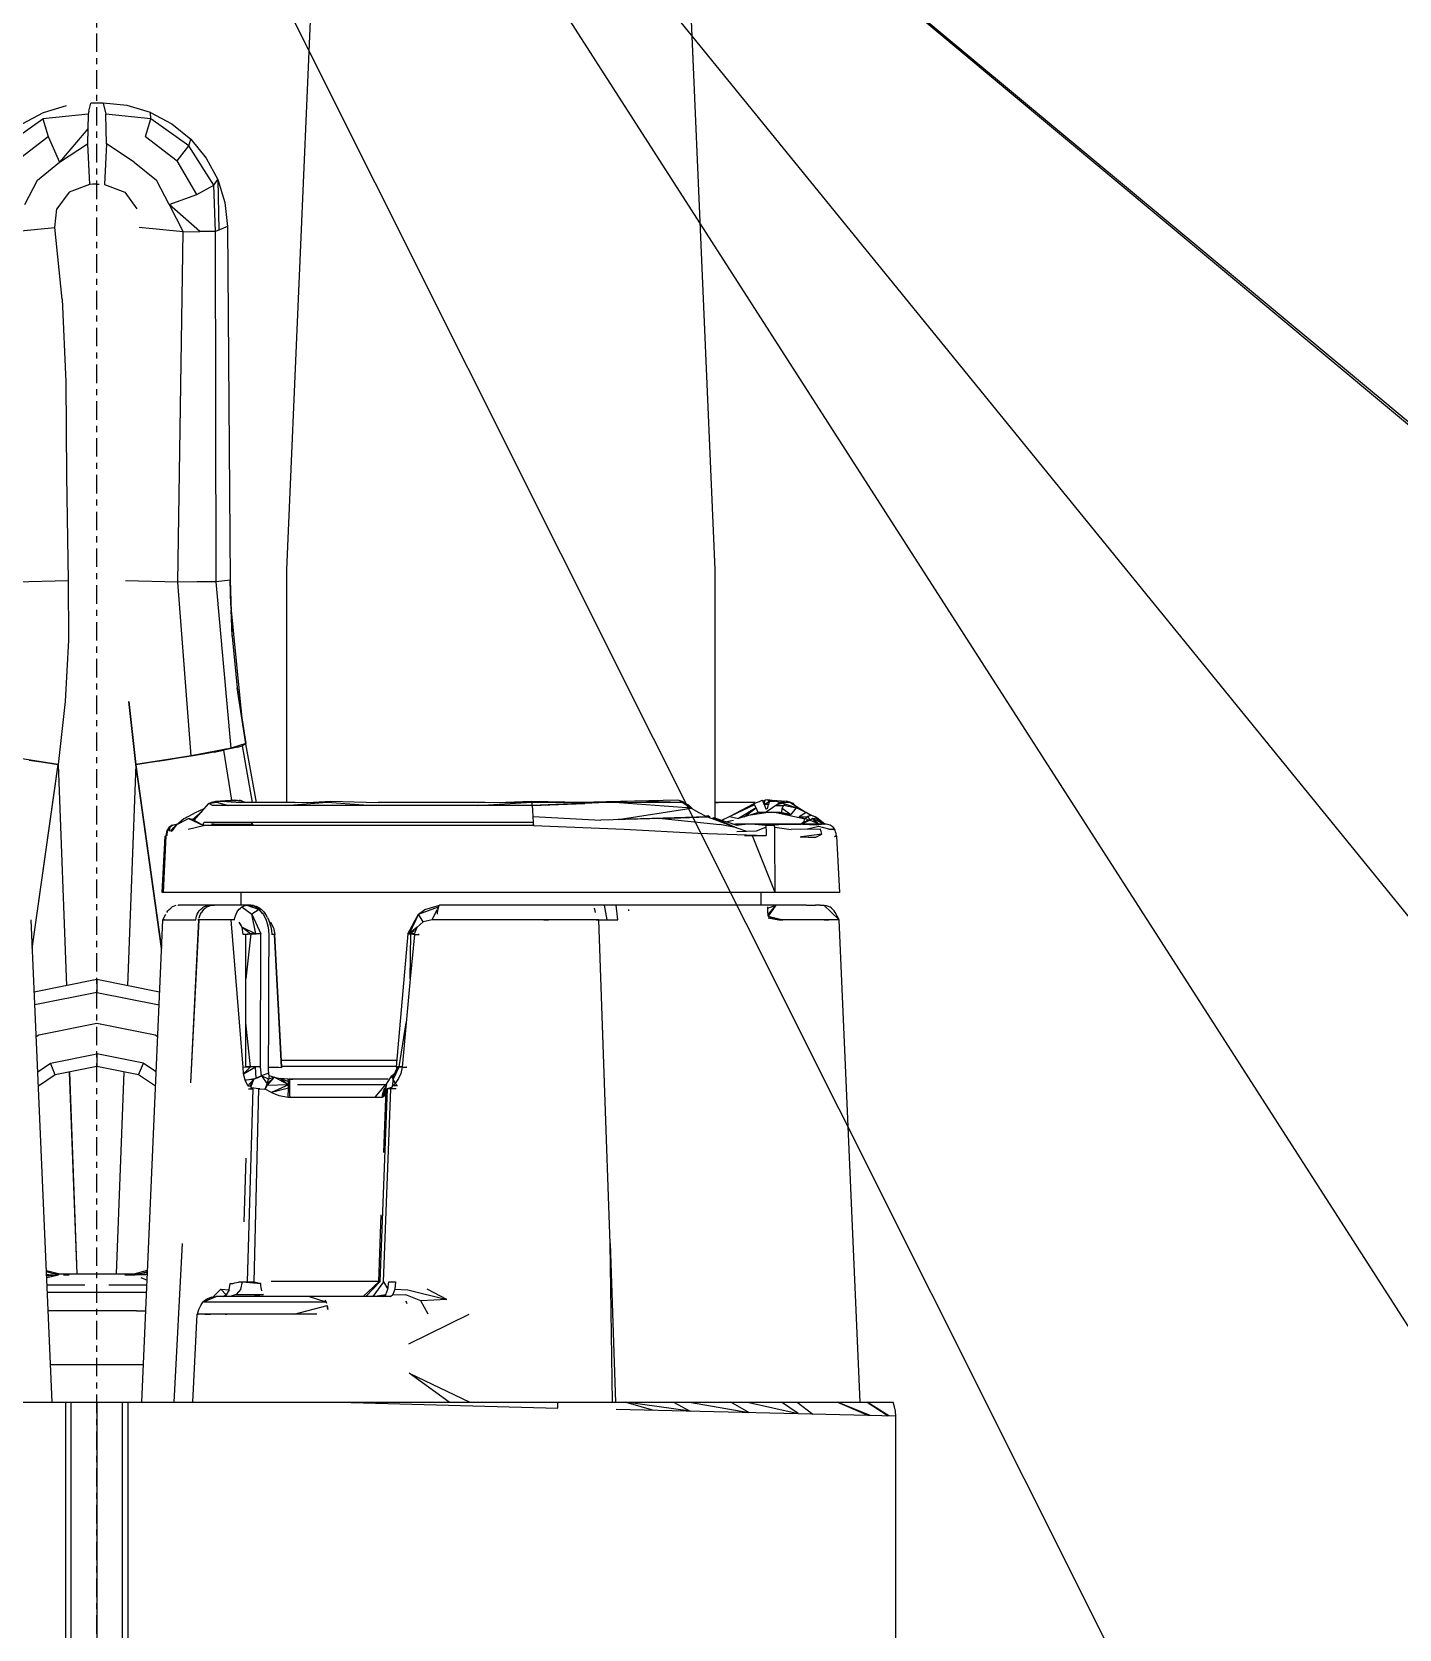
# Model space of a CAD drawing. Header units: millimetres. Extents: x -57554 to 16546, y 2142 to 98430.
# Drawn here: x -45680 to -45460.1, y 66636.5 to 66893.4 of the extents above; entities that cross this region are included whole.
import ezdxf

# ---------------------------------------------------------------- set-up
doc = ezdxf.new("R2010")
doc.units = ezdxf.units.MM
doc.linetypes.add('DXK_LINE_DOT3', pattern=[5.9187, 2.979, -0.9799, 0.9799, -0.9799])
doc.layers.add('S-Z2-A_TEXTUAL_ANNOTATION', color=7, linetype='Continuous')

msp = doc.modelspace()

# ---------------------------------------------------------------- linework, layer by layer
at = {"color": 1, "linetype": 'DXK_LINE_DOT3'}
msp.add_line((-45669.52, 61587.05), (-45669.52, 74087.05), dxfattribs=at)
at = {"color": 2, "linetype": 'Continuous'}
for p, q in [((-45638.96, 66806.95), (-45629.5, 67026.95)), ((-45570.07, 66806.95), (-45579.54, 67026.95)), ((-45681.57, 66878.62), (-45678.13, 66880.45)), ((-45670.95, 66880.2), (-45678.2, 66879.43)), ((-45678.13, 66880.45), (-45674.39, 66881.57)), ((-45670.95, 66880.2), (-45671.04, 66875.42)), ((-45670.83, 66880.69), (-45670.95, 66880.2)), ((-45670.83, 66880.69), (-45670.51, 66881.95)), ((-45668.52, 66881.95), (-45670.51, 66881.95)), ((-45664.64, 66881.57), (-45668.52, 66881.95)), ((-45668.52, 66881.95), (-45668.08, 66880.2)), ((-45668, 66875.42), (-45668.08, 66880.2)), ((-45660.84, 66879.43), (-45668.08, 66880.2)), ((-45660.91, 66880.45), (-45664.64, 66881.57)), ((-45660.91, 66880.45), (-45657.46, 66878.62)), ((-45660.84, 66879.43), (-45660.91, 66880.45)), ((-45684.33, 66875.09), (-45678.2, 66879.43)), ((-45678.2, 66879.43), (-45677.34, 66876.6)), ((-45671, 66877.85), (-45675.52, 66872.48)), ((-45661.69, 66876.6), (-45660.84, 66879.43)), ((-45654.71, 66875.09), (-45660.84, 66879.43)), ((-45657.46, 66878.62), (-45654.44, 66876.15)), ((-45682.44, 66872.71), (-45677.34, 66876.6)), ((-45677.34, 66876.6), (-45675.52, 66872.48)), ((-45675.52, 66872.48), (-45671.04, 66875.42)), ((-45671.04, 66875.42), (-45670.74, 66868.89)), ((-45668, 66875.42), (-45668.31, 66868.89)), ((-45663.51, 66872.48), (-45668, 66875.42)), ((-45661.69, 66876.6), (-45656.6, 66872.71)), ((-45656.6, 66872.71), (-45654.71, 66875.09)), ((-45654.71, 66875.09), (-45654.44, 66876.15)), ((-45650.74, 66868.77), (-45654.71, 66875.09)), ((-45654.44, 66876.15), (-45651.95, 66873.14)), ((-45679.07, 66869.57), (-45675.52, 66872.48)), ((-45663.51, 66872.48), (-45659.96, 66869.57)), ((-45653.47, 66867.26), (-45656.6, 66872.71)), ((-45651.95, 66873.14), (-45650.09, 66869.71)), ((-45681.13, 66865.64), (-45679.07, 66869.57)), ((-45657.9, 66865.64), (-45659.96, 66869.57)), ((-45650.74, 66868.77), (-45650.09, 66869.71)), ((-45650.09, 66869.71), (-45649.89, 66861.55)), ((-45650.09, 66869.71), (-45648.93, 66865.98)), ((-45674.01, 66867.63), (-45675.95, 66864.98)), ((-45670.74, 66868.89), (-45674.01, 66867.63)), ((-45670.19, 66868.93), (-45670.71, 66868.9)), ((-45669.86, 66868.94), (-45670.19, 66868.93)), ((-45669.52, 66868.95), (-45669.86, 66868.94)), ((-45669.52, 66868.95), (-45669.17, 66868.94)), ((-45668.31, 66868.89), (-45665.02, 66867.63)), ((-45665.02, 66867.63), (-45663.08, 66864.98)), ((-45657.9, 66865.64), (-45653.47, 66867.26)), ((-45653.47, 66867.26), (-45650.74, 66868.77)), ((-45650.43, 66861.33), (-45650.74, 66868.77)), ((-45676.28, 66861.99), (-45675.95, 66864.98)), ((-45652.98, 66861.31), (-45657.9, 66865.64)), ((-45657.9, 66865.64), (-45655.64, 66861.29)), ((-45648.93, 66865.98), (-45648.52, 66862.1)), ((-45683.4, 66861.29), (-45676.28, 66861.99)), ((-45675.11, 66850.46), (-45676.28, 66861.99)), ((-45655.64, 66861.29), (-45662.75, 66861.99)), ((-45648.52, 66862.1), (-45650.43, 66861.33)), ((-45648.52, 66862.1), (-45648.11, 66805.25)), ((-45656.49, 66804.92), (-45655.64, 66861.29)), ((-45655.64, 66861.29), (-45652.98, 66861.31)), ((-45650.43, 66861.33), (-45653.03, 66861.31)), ((-45650.35, 66804.97), (-45650.43, 66861.33)), ((-45675.11, 66850.46), (-45674.54, 66837.13)), ((-45674.54, 66837.13), (-45674.39, 66822.02)), ((-45674.39, 66822.02), (-45674.13, 66805.12)), ((-45638.96, 66769.46), (-45638.96, 66806.95)), ((-45570.07, 66766.91), (-45570.07, 66806.95)), ((-45674.13, 66805.12), (-45682.55, 66804.92)), ((-45674.13, 66805.12), (-45674.08, 66795.56)), ((-45656.49, 66804.92), (-45664.9, 66805.12)), ((-45653.31, 66804.95), (-45656.49, 66804.92)), ((-45654.36, 66776.97), (-45656.49, 66804.92)), ((-45650.35, 66804.97), (-45653.42, 66804.95)), ((-45648.11, 66805.25), (-45650.35, 66804.97)), ((-45647.9, 66778.19), (-45650.35, 66804.97)), ((-45647.96, 66801.22), (-45648.11, 66805.25)), ((-45648.11, 66805.25), (-45647.81, 66796.69)), ((-45646.05, 66781.92), (-45647.98, 66801.43)), ((-45647.76, 66796.22), (-45647.94, 66800.39)), ((-45674.08, 66795.56), (-45674.62, 66785.68)), ((-45647.81, 66796.69), (-45646.98, 66787.89)), ((-45645.59, 66778.9), (-45646.98, 66787.89)), ((-45646.98, 66787.89), (-45645.59, 66778.94)), ((-45674.62, 66785.68), (-45675.76, 66775.58)), ((-45663.27, 66775.59), (-45664.41, 66785.68)), ((-45664.41, 66785.68), (-45663.27, 66775.58)), ((-45647.9, 66778.19), (-45654.36, 66776.97)), ((-45652.42, 66777.25), (-45654.35, 66776.92)), ((-45650.68, 66777.57), (-45652.42, 66777.25)), ((-45650.68, 66777.57), (-45649.16, 66777.87)), ((-45647.89, 66778.14), (-45649.16, 66777.87)), ((-45649.16, 66777.87), (-45647.89, 66769.84)), ((-45645.59, 66778.94), (-45647.9, 66778.19)), ((-45646.88, 66778.38), (-45647.89, 66778.14)), ((-45646.88, 66778.38), (-45646.15, 66778.59)), ((-45645.71, 66778.76), (-45646.15, 66778.59)), ((-45646.15, 66778.59), (-45644.53, 66769.46)), ((-45645.58, 66778.88), (-45645.71, 66778.76)), ((-45645.58, 66778.88), (-45645.59, 66778.94)), ((-45643.83, 66769.46), (-45645.59, 66778.9)), ((-45643.83, 66769.46), (-45645.58, 66778.88)), ((-45675.76, 66775.58), (-45684.68, 66776.97)), ((-45678.11, 66775.87), (-45680.4, 66776.22)), ((-45679.91, 66745.94), (-45675.77, 66775.56)), ((-45679.91, 66745.94), (-45675.77, 66775.53)), ((-45675.77, 66775.53), (-45678.11, 66775.87)), ((-45675.77, 66775.56), (-45674.43, 66739.98)), ((-45675.76, 66775.58), (-45674.43, 66739.98)), ((-45663.27, 66775.58), (-45664.61, 66739.98)), ((-45663.27, 66775.56), (-45664.61, 66739.98)), ((-45656.74, 66776.6), (-45663.27, 66775.59)), ((-45659.13, 66745.95), (-45663.27, 66775.56)), ((-45660.93, 66775.87), (-45663.26, 66775.53)), ((-45663.26, 66775.53), (-45659.13, 66745.95)), ((-45658.64, 66776.22), (-45660.93, 66775.87)), ((-45656.43, 66776.57), (-45658.64, 66776.22)), ((-45657.25, 66776.44), (-45657.27, 66776.52)), ((-45654.36, 66776.97), (-45656.74, 66776.6)), ((-45654.35, 66776.92), (-45656.43, 66776.57)), ((-45650.95, 66769.48), (-45651.54, 66769.28)), ((-45651.54, 66769.28), (-45650.28, 66769.48)), ((-45651.54, 66769.28), (-45650.95, 66769.48)), ((-45650.95, 66769.48), (-45650.4, 66769.67)), ((-45650.95, 66769.48), (-45650.4, 66769.67)), ((-45650.95, 66769.48), (-45649.47, 66769.64)), ((-45650.4, 66769.67), (-45647.36, 66769.88)), ((-45650.28, 66769.48), (-45648.35, 66768.98)), ((-45649.47, 66769.64), (-45646.36, 66769.46)), ((-45649, 66769.62), (-45646.98, 66769.84)), ((-45646.62, 66769.73), (-45648.56, 66769.67)), ((-45647.36, 66769.88), (-45646.98, 66769.84)), ((-45646.98, 66769.84), (-45646.62, 66769.73)), ((-45637.64, 66769.46), (-45646.75, 66769.46)), ((-45646.54, 66769.81), (-45646.62, 66769.73)), ((-45646.54, 66769.81), (-45646.07, 66769.63)), ((-45646.29, 66769.72), (-45646.54, 66769.81)), ((-45646.07, 66769.63), (-45646.29, 66769.72)), ((-45645.66, 66769.46), (-45646.07, 66769.63)), ((-45639.22, 66768.98), (-45632.47, 66769.48)), ((-45637.64, 66769.46), (-45632.47, 66769.48)), ((-45635.61, 66769.46), (-45631.97, 66769.64)), ((-45632.47, 66769.48), (-45625.2, 66768.98)), ((-45631.97, 66769.64), (-45624.27, 66769.46)), ((-45607.05, 66769.46), (-45624.27, 66769.46)), ((-45608.32, 66768.98), (-45599.55, 66769.48)), ((-45608.14, 66769.46), (-45599.55, 66769.48)), ((-45605.15, 66769.46), (-45599.63, 66769.64)), ((-45599.63, 66769.64), (-45599.55, 66769.48)), ((-45599.63, 66769.64), (-45591.55, 66769.53)), ((-45599.47, 66768.98), (-45599.55, 66769.48)), ((-45599.55, 66769.48), (-45586.98, 66769.48)), ((-45586.98, 66769.48), (-45599.47, 66768.98)), ((-45591.55, 66769.53), (-45587.58, 66769.6)), ((-45583.1, 66769.67), (-45591.05, 66769.28)), ((-45587.58, 66769.6), (-45576.11, 66769.88)), ((-45586.96, 66769.48), (-45575.29, 66769.45)), ((-45573.91, 66768.54), (-45586.96, 66769.48)), ((-45575.29, 66769.45), (-45583.1, 66769.67)), ((-45576.11, 66769.88), (-45575.89, 66769.84)), ((-45575.89, 66769.84), (-45575.26, 66769.63)), ((-45575.89, 66769.84), (-45575.62, 66769.66)), ((-45575.62, 66769.66), (-45575.26, 66769.63)), ((-45575.62, 66769.66), (-45575.29, 66769.45)), ((-45574.3, 66769.03), (-45575.29, 66769.45)), ((-45575.29, 66769.45), (-45574.92, 66769.2)), ((-45575.26, 66769.63), (-45574.98, 66769.32)), ((-45570.07, 66769.46), (-45569.51, 66769.46)), ((-45563.66, 66769.46), (-45570.07, 66769.46)), ((-45563.93, 66769.22), (-45563.44, 66769.43)), ((-45563.44, 66769.43), (-45562.96, 66769.63)), ((-45562.96, 66769.63), (-45562.74, 66769.72)), ((-45562.74, 66769.72), (-45562.49, 66769.81)), ((-45562.49, 66769.81), (-45562.42, 66769.73)), ((-45562.42, 66769.73), (-45562.05, 66769.84)), ((-45562.42, 66769.73), (-45562.38, 66769.63)), ((-45562.05, 66769.84), (-45562.38, 66769.63)), ((-45562.38, 66769.63), (-45562.19, 66769.14)), ((-45562.19, 66769.14), (-45562.05, 66769.84)), ((-45562.19, 66769.14), (-45561.37, 66769.63)), ((-45561.67, 66769.88), (-45562.05, 66769.84)), ((-45562.03, 66767.85), (-45559.66, 66769.46)), ((-45561.67, 66769.88), (-45558.63, 66769.67)), ((-45561.37, 66769.63), (-45561.67, 66769.88)), ((-45561.29, 66769.84), (-45561.67, 66769.88)), ((-45561.37, 66769.63), (-45561.5, 66769.13)), ((-45561.29, 66769.84), (-45561.37, 66769.63)), ((-45561.35, 66769.69), (-45560.82, 66769.68)), ((-45561.35, 66769.69), (-45560.49, 66769.67)), ((-45561.32, 66769.77), (-45560.69, 66769.71)), ((-45561.29, 66769.84), (-45560.48, 66769.66)), ((-45560.82, 66769.68), (-45560.49, 66769.67)), ((-45559.65, 66769.45), (-45560.48, 66769.66)), ((-45560.16, 66769.12), (-45559.27, 66769.34)), ((-45558.63, 66769.67), (-45559.65, 66769.45)), ((-45559.65, 66769.45), (-45558.08, 66769.48)), ((-45558.8, 66769.2), (-45559.65, 66769.45)), ((-45558.63, 66769.67), (-45558.08, 66769.48)), ((-45558.08, 66769.48), (-45558.63, 66769.67)), ((-45558.08, 66769.48), (-45557.49, 66769.28)), ((-45557.49, 66769.28), (-45558.08, 66769.48)), ((-45558.08, 66769.48), (-45555.42, 66767.84)), ((-45656.68, 66765.92), (-45654.81, 66766.9)), ((-45656.68, 66765.92), (-45655.54, 66766.86)), ((-45655.54, 66766.86), (-45655.29, 66766.99)), ((-45655.29, 66766.99), (-45655.03, 66767.13)), ((-45655.03, 66767.13), (-45654.75, 66767.27)), ((-45654.15, 66766.69), (-45654.81, 66766.9)), ((-45653.86, 66766.61), (-45654.81, 66766.9)), ((-45654.81, 66766.9), (-45652.39, 66765.77)), ((-45654.75, 66767.27), (-45653.67, 66767.82)), ((-45654.15, 66766.69), (-45652.65, 66768)), ((-45653.86, 66766.61), (-45651.54, 66769.28)), ((-45653.67, 66767.82), (-45652.25, 66768.46)), ((-45650.95, 66768.98), (-45651.54, 66769.28)), ((-45599.47, 66768.98), (-45650.95, 66768.98)), ((-45599.47, 66768.98), (-45591.05, 66769.28)), ((-45599.41, 66768.15), (-45599.47, 66768.98)), ((-45599.36, 66767.22), (-45599.41, 66768.15)), ((-45599.32, 66766.22), (-45599.36, 66767.22)), ((-45599.36, 66767.22), (-45588.46, 66766.62)), ((-45578.58, 66766.9), (-45588.46, 66766.62)), ((-45585.65, 66766.7), (-45573.91, 66768.54)), ((-45571.27, 66767.15), (-45585.65, 66766.7)), ((-45578.58, 66766.9), (-45571.27, 66767.15)), ((-45578.58, 66766.9), (-45569.32, 66765.92)), ((-45574.92, 66769.2), (-45573.91, 66768.54)), ((-45573.84, 66768.55), (-45574.3, 66769.03)), ((-45573.91, 66768.54), (-45574.3, 66769.03)), ((-45573.91, 66768.54), (-45572.71, 66767.83)), ((-45573.71, 66768.42), (-45573.82, 66768.53)), ((-45572.71, 66767.83), (-45571.55, 66767.27)), ((-45571.55, 66767.27), (-45571.23, 66767.36)), ((-45571.55, 66767.27), (-45571.27, 66767.15)), ((-45571.27, 66767.15), (-45570.94, 66767.01)), ((-45571.23, 66767.36), (-45570.99, 66767.2)), ((-45570.94, 66767.01), (-45570.99, 66767.2)), ((-45570.99, 66767.2), (-45570.93, 66767.01)), ((-45570.94, 66767.01), (-45570.57, 66766.86)), ((-45570.29, 66766.98), (-45570.57, 66766.86)), ((-45570.57, 66766.86), (-45566.61, 66765.39)), ((-45566.68, 66765.8), (-45570.29, 66766.98)), ((-45570.29, 66766.98), (-45566.61, 66765.39)), ((-45567.72, 66767.22), (-45569.06, 66766.58)), ((-45563.96, 66769.2), (-45567.72, 66767.22)), ((-45563.77, 66769.05), (-45567.72, 66767.22)), ((-45567.72, 66767.22), (-45566.34, 66766.86)), ((-45563.49, 66768.58), (-45566.34, 66766.86)), ((-45565.32, 66767.18), (-45566.34, 66766.86)), ((-45565.42, 66767.15), (-45563.49, 66768.58)), ((-45564.35, 66767.48), (-45565.42, 66767.15)), ((-45564.35, 66767.48), (-45563.13, 66767.85)), ((-45564.35, 66767.48), (-45561.93, 66767.85)), ((-45563.12, 66767.83), (-45564.35, 66767.48)), ((-45563.77, 66769.05), (-45563.96, 66769.2)), ((-45563.49, 66768.58), (-45563.77, 66769.05)), ((-45563.13, 66767.85), (-45563.49, 66768.58)), ((-45559.54, 66767.85), (-45563.13, 66767.85)), ((-45561.93, 66767.85), (-45563.12, 66767.83)), ((-45561.5, 66769.13), (-45562.19, 66769.14)), ((-45562.19, 66769.14), (-45561.92, 66768.42)), ((-45561.92, 66768.42), (-45561.83, 66768.45)), ((-45561.83, 66768.45), (-45561.73, 66768.46)), ((-45561.73, 66768.46), (-45561.64, 66768.45)), ((-45561.64, 66768.45), (-45561.5, 66769.13)), ((-45560.36, 66768.98), (-45559.03, 66768.98)), ((-45560.26, 66767.85), (-45557.89, 66767.54)), ((-45560.26, 66767.85), (-45555.62, 66766.83)), ((-45559.54, 66767.85), (-45559.33, 66767.86)), ((-45557.89, 66767.54), (-45559.54, 66767.85)), ((-45559.33, 66767.86), (-45559.28, 66768.54)), ((-45559.28, 66768.54), (-45559.01, 66769.03)), ((-45559.28, 66768.54), (-45557.89, 66767.54)), ((-45558.8, 66769.2), (-45559.01, 66769.03)), ((-45559.01, 66769.03), (-45557.06, 66768.58)), ((-45557.06, 66768.58), (-45558.8, 66769.2)), ((-45557.06, 66768.58), (-45557.89, 66767.54)), ((-45557.19, 66768.93), (-45557.49, 66769.28)), ((-45555.42, 66767.84), (-45557.06, 66768.58)), ((-45555.42, 66767.84), (-45556.55, 66767.15)), ((-45556.55, 66767.15), (-45555.18, 66767.2)), ((-45555.62, 66766.83), (-45556.55, 66767.15)), ((-45555.63, 66766.81), (-45555.73, 66766.56)), ((-45555.18, 66767.2), (-45555.62, 66766.83)), ((-45555.5, 66766.93), (-45555.18, 66766.61)), ((-45555.42, 66767.84), (-45554.28, 66767.27)), ((-45554.71, 66767.36), (-45555.42, 66767.84)), ((-45554.71, 66767.36), (-45555.18, 66767.2)), ((-45555.18, 66766.61), (-45554.44, 66766.83)), ((-45554.89, 66766.69), (-45555.13, 66767.22)), ((-45554.89, 66766.69), (-45554.44, 66766.83)), ((-45554.36, 66766.88), (-45554.8, 66766.59)), ((-45554.28, 66767.27), (-45554.71, 66767.36)), ((-45554.36, 66766.88), (-45553.9, 66766.98)), ((-45554.36, 66766.88), (-45553.43, 66766.04)), ((-45552.61, 66765.95), (-45554.36, 66766.88)), ((-45554.36, 66766.88), (-45554.02, 66766.3)), ((-45554, 66767.13), (-45554.28, 66767.27)), ((-45553.74, 66766.99), (-45554, 66767.13)), ((-45553.49, 66766.86), (-45553.9, 66766.98)), ((-45553.9, 66766.98), (-45552.55, 66765.95)), ((-45553.49, 66766.86), (-45553.74, 66766.99)), ((-45553.49, 66766.86), (-45552.4, 66765.95)), ((-45658.39, 66764.39), (-45658.42, 66764.08)), ((-45658.33, 66764.69), (-45658.39, 66764.39)), ((-45658.24, 66764.98), (-45658.33, 66764.69)), ((-45657.92, 66765.49), (-45658.24, 66764.98)), ((-45658.2, 66764.95), (-45658.24, 66764.98)), ((-45658.23, 66764.15), (-45658.21, 66764.41)), ((-45658.21, 66764.41), (-45658.16, 66764.66)), ((-45657.92, 66765.49), (-45658.2, 66764.95)), ((-45658.2, 66764.95), (-45658.07, 66765.04)), ((-45658.15, 66764.93), (-45658.2, 66764.95)), ((-45658.16, 66764.66), (-45658.1, 66764.91)), ((-45657.79, 66765.46), (-45658.15, 66764.93)), ((-45658.15, 66764.93), (-45658.1, 66764.91)), ((-45657.43, 66765.83), (-45657.92, 66765.49)), ((-45657.79, 66765.46), (-45657.9, 66764.87)), ((-45657.71, 66764.83), (-45657.9, 66764.87)), ((-45657.29, 66765.82), (-45657.79, 66765.46)), ((-45657.23, 66765.39), (-45657.71, 66764.83)), ((-45657.51, 66764.78), (-45657.26, 66765.06)), ((-45657.43, 66765.83), (-45656.79, 66765.95)), ((-45657.29, 66765.82), (-45656.74, 66765.95)), ((-45657.29, 66765.82), (-45656.71, 66765.92)), ((-45657.26, 66765.06), (-45656.68, 66765.92)), ((-45657.23, 66765.39), (-45656.83, 66765.69)), ((-45656.79, 66765.95), (-45656.62, 66765.95)), ((-45656.79, 66765.95), (-45656.62, 66765.95)), ((-45656.74, 66765.95), (-45656.68, 66765.95)), ((-45656.68, 66765.95), (-45656.62, 66765.95)), ((-45654.84, 66765.15), (-45652.39, 66765.77)), ((-45653.86, 66766.61), (-45654.15, 66766.69)), ((-45653.86, 66766.61), (-45652.39, 66765.77)), ((-45652.39, 66765.77), (-45652.36, 66766.07)), ((-45599.32, 66765.77), (-45652.39, 66765.77)), ((-45652.36, 66766.07), (-45652.33, 66766.22)), ((-45599.32, 66766.22), (-45652.33, 66766.22)), ((-45650.73, 66765.95), (-45651.11, 66765.95)), ((-45651.11, 66765.95), (-45644.44, 66765.95)), ((-45648.45, 66765.83), (-45650.65, 66765.95)), ((-45648.46, 66765.77), (-45648.45, 66765.83)), ((-45648.45, 66765.83), (-45648.35, 66765.95)), ((-45647.24, 66765.77), (-45647.27, 66765.95)), ((-45647.05, 66765.82), (-45647.07, 66765.77)), ((-45646.96, 66765.95), (-45647.05, 66765.82)), ((-45647.05, 66765.82), (-45645.36, 66765.95)), ((-45646.46, 66765.95), (-45646.34, 66765.95)), ((-45644.31, 66765.77), (-45644.64, 66766.22)), ((-45599.32, 66766.07), (-45599.32, 66766.22)), ((-45599.32, 66765.92), (-45599.32, 66766.07)), ((-45599.32, 66765.92), (-45599.32, 66765.77)), ((-45599.32, 66765.77), (-45584.69, 66765.16)), ((-45584.69, 66765.16), (-45572.87, 66764.51)), ((-45572.87, 66764.51), (-45561.86, 66764.15)), ((-45566.61, 66765.39), (-45569.32, 66765.92)), ((-45568.36, 66766.35), (-45567.14, 66766.63)), ((-45568.36, 66766.35), (-45567.71, 66766.5)), ((-45567.71, 66766.5), (-45567.14, 66766.63)), ((-45567.27, 66766), (-45566.78, 66765.95)), ((-45552.23, 66765.95), (-45566.78, 66765.95)), ((-45566.68, 66765.8), (-45565.24, 66765.95)), ((-45566.61, 66765.39), (-45565.01, 66764.83)), ((-45566.56, 66764.78), (-45565.01, 66764.83)), ((-45565.01, 66764.83), (-45563.44, 66764.87)), ((-45563.67, 66765.95), (-45561.98, 66765.82)), ((-45563.44, 66764.87), (-45561.9, 66765.46)), ((-45562.07, 66765.95), (-45561.98, 66765.82)), ((-45561.98, 66765.82), (-45561.9, 66765.46)), ((-45561.27, 66765.77), (-45561.97, 66765.77)), ((-45561.9, 66765.46), (-45561.86, 66764.91)), ((-45561.86, 66764.91), (-45561.85, 66764.66)), ((-45561.85, 66764.41), (-45561.86, 66764.15)), ((-45561.85, 66764.66), (-45561.85, 66764.41)), ((-45560.57, 66765.77), (-45561.27, 66765.77)), ((-45560.59, 66765.83), (-45560.69, 66765.95)), ((-45558.39, 66765.95), (-45560.59, 66765.83)), ((-45560.5, 66765.49), (-45560.59, 66765.83)), ((-45556.31, 66765.98), (-45560.55, 66765.95)), ((-45560.45, 66764.98), (-45560.5, 66765.49)), ((-45560.5, 66765.49), (-45557.85, 66765.1)), ((-45560.49, 66764.08), (-45560.47, 66764.39)), ((-45560.47, 66764.39), (-45560.46, 66764.69)), ((-45560.46, 66764.69), (-45560.45, 66764.98)), ((-45559.47, 66765.95), (-45556.31, 66765.98)), ((-45555.2, 66765.17), (-45557.85, 66765.1)), ((-45556.31, 66765.98), (-45556.47, 66765.95)), ((-45556.42, 66765.14), (-45553.16, 66765.19)), ((-45556.32, 66765.95), (-45556.27, 66765.98)), ((-45556.15, 66766.06), (-45556.31, 66765.98)), ((-45556.24, 66765.95), (-45554.61, 66766.71)), ((-45552.9, 66764.33), (-45556.23, 66763.92)), ((-45555.99, 66766.18), (-45556.15, 66766.06)), ((-45556.14, 66766.06), (-45555.18, 66766.61)), ((-45556.02, 66765.95), (-45553.79, 66765.86)), ((-45555.86, 66766.35), (-45555.99, 66766.18)), ((-45555.73, 66766.56), (-45555.86, 66766.35)), ((-45553.42, 66765.6), (-45555.2, 66765.17)), ((-45555.2, 66765.17), (-45553.16, 66765.19)), ((-45555.18, 66766.61), (-45554.89, 66766.69)), ((-45554.8, 66766.59), (-45554.02, 66766.3)), ((-45553.43, 66766.04), (-45554.02, 66766.3)), ((-45553.9, 66763.88), (-45552.9, 66764.33)), ((-45553.79, 66765.86), (-45552.98, 66765.95)), ((-45552.99, 66765.96), (-45553.43, 66766.04)), ((-45553.43, 66766.04), (-45553.01, 66765.95)), ((-45551.77, 66765.17), (-45553.42, 66765.6)), ((-45553, 66764.77), (-45553.16, 66765.19)), ((-45552.9, 66764.33), (-45553, 66764.77)), ((-45551.6, 66765.83), (-45552.23, 66765.95)), ((-45551.31, 66765.13), (-45551.77, 66765.17)), ((-45551.77, 66765.17), (-45551.31, 66765.14)), ((-45551.11, 66765.49), (-45551.6, 66765.83)), ((-45550.79, 66764.98), (-45551.31, 66765.14)), ((-45550.89, 66765.1), (-45551.31, 66765.14)), ((-45550.89, 66765.1), (-45551.31, 66765.13)), ((-45550.79, 66764.98), (-45551.11, 66765.49)), ((-45551.11, 66765.49), (-45550.89, 66765.1)), ((-45550.79, 66764.98), (-45550.89, 66765.1)), ((-45550.7, 66764.69), (-45550.79, 66764.98)), ((-45550.7, 66764.69), (-45550.64, 66764.39)), ((-45550.64, 66764.39), (-45550.61, 66764.08)), ((-45659, 66754.95), (-45658.53, 66764.01)), ((-45658.42, 66764.08), (-45658.89, 66754.95)), ((-45658.53, 66764.01), (-45658.42, 66764.08)), ((-45658.36, 66764.11), (-45658.42, 66764.08)), ((-45658.29, 66764.14), (-45658.36, 66764.11)), ((-45658.23, 66764.15), (-45658.29, 66764.14)), ((-45564.95, 66764.14), (-45565.35, 66764.15)), ((-45565.35, 66764.15), (-45561.86, 66764.15)), ((-45564.53, 66764.11), (-45564.95, 66764.14)), ((-45564.09, 66764.08), (-45564.53, 66764.11)), ((-45560.42, 66754.95), (-45564.09, 66764.08)), ((-45560.42, 66754.95), (-45560.49, 66764.08)), ((-45556.39, 66763.92), (-45556.23, 66763.92)), ((-45556.23, 66763.92), (-45555.09, 66763.9)), ((-45555.09, 66763.9), (-45553.9, 66763.88)), ((-45550.61, 66764.08), (-45550.89, 66763.92)), ((-45550.84, 66763.92), (-45550.89, 66763.92)), ((-45550.58, 66763.96), (-45550.84, 66763.92)), ((-45550.51, 66764.01), (-45550.61, 66764.08)), ((-45550.51, 66764.01), (-45550.58, 66763.96)), ((-45550.03, 66754.95), (-45550.51, 66764.01)), ((-45550.03, 66754.95), (-45659, 66754.95)), ((-45646.34, 66752.95), (-45646.34, 66754.95)), ((-45562.69, 66752.95), (-45562.69, 66754.95)), ((-45658.91, 66750.56), (-45658.43, 66751.49)), ((-45658.28, 66751.77), (-45658.1, 66752.03)), ((-45658.1, 66752.03), (-45657.89, 66752.26)), ((-45657.89, 66752.26), (-45657.65, 66752.46)), ((-45657.65, 66752.46), (-45657.39, 66752.64)), ((-45657.11, 66752.77), (-45657.39, 66752.64)), ((-45656.82, 66752.87), (-45657.11, 66752.77)), ((-45656.52, 66752.93), (-45656.42, 66752.95)), ((-45650.61, 66752.95), (-45656.42, 66752.95)), ((-45653.49, 66751.19), (-45653.38, 66751.49)), ((-45653.38, 66751.49), (-45653.24, 66751.77)), ((-45653.24, 66751.77), (-45653.06, 66752.03)), ((-45653.06, 66752.03), (-45652.85, 66752.26)), ((-45652.99, 66751.21), (-45652.87, 66751.5)), ((-45652.87, 66751.5), (-45652.72, 66751.78)), ((-45652.85, 66752.26), (-45652.61, 66752.46)), ((-45652.54, 66752.04), (-45652.72, 66751.78)), ((-45652.61, 66752.46), (-45652.35, 66752.64)), ((-45652.32, 66752.27), (-45652.54, 66752.04)), ((-45652.35, 66752.64), (-45652.07, 66752.77)), ((-45652.08, 66752.47), (-45652.32, 66752.27)), ((-45651.82, 66752.64), (-45652.08, 66752.47)), ((-45652.07, 66752.77), (-45651.78, 66752.87)), ((-45651.82, 66752.64), (-45651.53, 66752.78)), ((-45651.78, 66752.87), (-45651.47, 66752.93)), ((-45651.53, 66752.78), (-45651.23, 66752.87)), ((-45651.47, 66752.93), (-45651.16, 66752.95)), ((-45651.23, 66752.87), (-45650.92, 66752.93)), ((-45650.92, 66752.93), (-45650.61, 66752.95)), ((-45645.14, 66752.95), (-45650.61, 66752.95)), ((-45647.24, 66751.21), (-45647.14, 66751.5)), ((-45647.14, 66751.5), (-45647.01, 66751.78)), ((-45647.01, 66751.78), (-45646.85, 66752.04)), ((-45646.85, 66752.04), (-45646.66, 66752.27)), ((-45646.66, 66752.27), (-45646.44, 66752.47)), ((-45646.44, 66752.47), (-45646.21, 66752.64)), ((-45646.44, 66752.47), (-45646.26, 66752.6)), ((-45646.26, 66752.6), (-45646.21, 66752.64)), ((-45646.21, 66752.64), (-45645.96, 66752.78)), ((-45646.21, 66752.64), (-45644.61, 66751.48)), ((-45645.96, 66752.78), (-45645.69, 66752.87)), ((-45645.69, 66752.87), (-45645.42, 66752.93)), ((-45645.42, 66752.93), (-45645.26, 66752.95)), ((-45644.68, 66752.9), (-45645.42, 66752.93)), ((-45645.42, 66752.93), (-45644.23, 66752.76)), ((-45645.42, 66752.93), (-45643.43, 66752.23)), ((-45645.38, 66752.93), (-45645.26, 66752.95)), ((-45644.78, 66752.95), (-45645.14, 66752.95)), ((-45645.14, 66752.95), (-45644.68, 66752.9)), ((-45644.32, 66752.9), (-45644.78, 66752.95)), ((-45644.68, 66752.9), (-45644.23, 66752.76)), ((-45643.43, 66752.23), (-45644.61, 66751.48)), ((-45644.61, 66751.48), (-45643.18, 66748.3)), ((-45643.98, 66748.3), (-45644.61, 66751.48)), ((-45644.32, 66752.9), (-45643.88, 66752.76)), ((-45643.43, 66752.23), (-45644.23, 66752.76)), ((-45643.82, 66752.53), (-45644.23, 66752.76)), ((-45643.88, 66752.76), (-45643.46, 66752.54)), ((-45643.43, 66752.23), (-45643.82, 66752.53)), ((-45643.46, 66752.54), (-45643.06, 66752.23)), ((-45643.09, 66751.88), (-45643.43, 66752.23)), ((-45642.87, 66751.58), (-45643.09, 66751.88)), ((-45642.9, 66751.62), (-45643.09, 66751.88)), ((-45643.06, 66752.23), (-45642.69, 66751.85)), ((-45642.9, 66751.62), (-45642.79, 66751.47)), ((-45642.79, 66751.47), (-45642.87, 66751.58)), ((-45642.79, 66751.47), (-45642.53, 66751.02)), ((-45642.69, 66751.85), (-45642.48, 66751.57)), ((-45642.36, 66751.41), (-45642.48, 66751.57)), ((-45642.09, 66750.93), (-45642.36, 66751.41)), ((-45619.53, 66748.3), (-45617.78, 66751.48)), ((-45617.78, 66751.48), (-45619.3, 66748.3)), ((-45617.78, 66751.48), (-45614.6, 66752.64)), ((-45617.78, 66751.48), (-45616.76, 66752.22)), ((-45617.04, 66750.23), (-45617.78, 66751.48)), ((-45616.76, 66752.22), (-45614.39, 66752.93)), ((-45615.57, 66750.58), (-45614.77, 66752.26)), ((-45614.78, 66751.78), (-45614.81, 66751.5)), ((-45614.74, 66752.04), (-45614.78, 66751.78)), ((-45614.58, 66752.65), (-45614.76, 66752.28)), ((-45614.69, 66752.27), (-45614.74, 66752.04)), ((-45614.64, 66752.47), (-45614.69, 66752.27)), ((-45614.58, 66752.64), (-45614.64, 66752.47)), ((-45614.52, 66752.78), (-45614.58, 66752.65)), ((-45614.52, 66752.78), (-45614.58, 66752.64)), ((-45614.46, 66752.87), (-45614.52, 66752.78)), ((-45614.39, 66752.93), (-45614.46, 66752.87)), ((-45614.33, 66752.95), (-45614.39, 66752.93)), ((-45560.3, 66752.95), (-45614.33, 66752.95)), ((-45589.44, 66752.27), (-45589.52, 66752.47)), ((-45589.37, 66752.04), (-45589.44, 66752.27)), ((-45589.31, 66751.78), (-45589.37, 66752.04)), ((-45587.91, 66752.95), (-45587.48, 66750.58)), ((-45585.72, 66750.57), (-45586.02, 66752.95)), ((-45583.97, 66752.03), (-45583.98, 66752.26)), ((-45561.61, 66752.46), (-45561.62, 66752.64)), ((-45561.61, 66752.46), (-45560.3, 66752.95)), ((-45561.6, 66752.26), (-45561.61, 66752.46)), ((-45561.58, 66752.03), (-45561.6, 66752.26)), ((-45561.58, 66751.77), (-45561.58, 66752.03)), ((-45561.57, 66751.49), (-45561.58, 66751.77)), ((-45560.3, 66752.95), (-45561.57, 66751.49)), ((-45561.56, 66751.19), (-45561.57, 66751.49)), ((-45560.3, 66752.95), (-45561.56, 66751.19)), ((-45559.82, 66752.95), (-45560.3, 66752.95)), ((-45556.44, 66752.95), (-45559.82, 66752.95)), ((-45555.44, 66752.95), (-45556.44, 66752.95)), ((-45555.44, 66752.95), (-45554.52, 66752.95)), ((-45554.52, 66752.95), (-45553.94, 66752.95)), ((-45553.76, 66752.95), (-45553.94, 66752.95)), ((-45553.18, 66752.95), (-45553.76, 66752.95)), ((-45553.18, 66752.95), (-45552.79, 66752.95)), ((-45552.79, 66752.95), (-45552.71, 66752.95)), ((-45552.71, 66752.95), (-45552.6, 66752.95)), ((-45552.6, 66752.95), (-45550.11, 66750.56)), ((-45552.6, 66752.95), (-45552.22, 66752.87)), ((-45552.22, 66752.87), (-45551.92, 66752.77)), ((-45551.92, 66752.77), (-45551.64, 66752.64)), ((-45551.38, 66752.46), (-45551.64, 66752.64)), ((-45551.14, 66752.26), (-45551.38, 66752.46)), ((-45550.93, 66752.03), (-45551.14, 66752.26)), ((-45550.76, 66751.77), (-45550.93, 66752.03)), ((-45550.14, 66750.59), (-45550.76, 66751.77)), ((-45676.73, 66672.95), (-45680.11, 66750.56)), ((-45662.31, 66672.95), (-45658.93, 66750.55)), ((-45658.91, 66750.56), (-45658.64, 66750.56)), ((-45658.8, 66750.56), (-45658.91, 66750.56)), ((-45658.64, 66750.56), (-45658.8, 66750.56)), ((-45658.64, 66750.56), (-45653.6, 66750.56)), ((-45654.42, 66724.37), (-45653.1, 66750.58)), ((-45654.42, 66724.37), (-45653.09, 66750.58)), ((-45654.42, 66724.37), (-45653.08, 66750.58)), ((-45653.6, 66750.56), (-45653.56, 66750.88)), ((-45653.56, 66750.88), (-45653.49, 66751.19)), ((-45653.27, 66750.57), (-45653.09, 66750.74)), ((-45653.27, 66750.57), (-45653.11, 66750.58)), ((-45647.34, 66750.58), (-45653.1, 66750.58)), ((-45653.06, 66750.9), (-45652.99, 66751.21)), ((-45646.02, 66726.85), (-45647.94, 66750.58)), ((-45646.02, 66726.85), (-45647.94, 66750.58)), ((-45647.46, 66750.58), (-45647.31, 66750.9)), ((-45647.31, 66750.9), (-45647.24, 66751.21)), ((-45646.43, 66749.87), (-45646.63, 66750.22)), ((-45646.16, 66749.37), (-45646.63, 66750.22)), ((-45646.16, 66749.37), (-45646.43, 66749.87)), ((-45646.16, 66749.37), (-45643.98, 66748.3)), ((-45646.16, 66749.37), (-45644.77, 66748.3)), ((-45645.99, 66748.22), (-45646.16, 66749.37)), ((-45642.53, 66751.02), (-45642.31, 66750.52)), ((-45642.31, 66750.52), (-45642.13, 66749.98)), ((-45642.13, 66749.98), (-45642, 66749.42)), ((-45642.09, 66750.93), (-45641.87, 66750.45)), ((-45642, 66749.42), (-45641.91, 66748.83)), ((-45641.91, 66748.83), (-45641.87, 66748.22)), ((-45641.87, 66750.45), (-45641.55, 66749.44)), ((-45641.82, 66750.31), (-45641.64, 66750.21)), ((-45641.64, 66750.21), (-45641.59, 66750.18)), ((-45641.59, 66750.18), (-45641.1, 66749.31)), ((-45641.55, 66749.44), (-45641.45, 66748.86)), ((-45641.45, 66748.86), (-45641.39, 66748.22)), ((-45641.1, 66749.31), (-45640.89, 66748.21)), ((-45618.39, 66750.45), (-45619.53, 66748.3)), ((-45618.03, 66749.38), (-45619.3, 66748.3)), ((-45619.02, 66748.3), (-45618.03, 66749.38)), ((-45618.45, 66748.31), (-45618.03, 66749.38)), ((-45618.29, 66750.56), (-45618.39, 66750.45)), ((-45618.03, 66749.38), (-45617.04, 66750.23)), ((-45615.57, 66750.58), (-45617.04, 66750.23)), ((-45588.77, 66750.58), (-45615.57, 66750.58)), ((-45597.62, 66750.58), (-45596.86, 66750.58)), ((-45589.2, 66750.58), (-45587.48, 66750.58)), ((-45587.85, 66724.37), (-45588.77, 66750.58)), ((-45588.76, 66750.58), (-45587.48, 66750.58)), ((-45587.85, 66724.37), (-45588.76, 66750.58)), ((-45587.48, 66750.58), (-45585.72, 66750.57)), ((-45561.56, 66751.19), (-45559.2, 66750.56)), ((-45561.56, 66750.88), (-45559.81, 66750.56)), ((-45559.2, 66750.56), (-45561.56, 66750.88)), ((-45559.81, 66750.56), (-45559.2, 66750.56)), ((-45550.11, 66750.56), (-45559.81, 66750.56)), ((-45552.52, 66750.56), (-45551.8, 66750.56)), ((-45546.73, 66672.95), (-45550.11, 66750.56)), ((-45644.77, 66748.3), (-45645.99, 66748.22)), ((-45645.58, 66748.22), (-45645.99, 66748.22)), ((-45645.58, 66748.22), (-45644.77, 66748.3)), ((-45644.77, 66748.3), (-45645.58, 66741.09)), ((-45645.58, 66741.09), (-45645.58, 66748.22)), ((-45643.98, 66748.3), (-45644.77, 66748.3)), ((-45644.77, 66748.3), (-45643.92, 66748.3)), ((-45643.18, 66748.3), (-45643.98, 66748.3)), ((-45643.18, 66748.3), (-45643.92, 66748.3)), ((-45643.23, 66726.93), (-45643.18, 66748.3)), ((-45641.87, 66748.22), (-45641.9, 66741.09)), ((-45640.97, 66748.22), (-45641.39, 66748.22)), ((-45640.92, 66748.21), (-45640.97, 66748.22)), ((-45639.85, 66726.84), (-45640.97, 66748.22)), ((-45639.8, 66726.85), (-45640.92, 66748.21)), ((-45619.53, 66748.3), (-45621.39, 66726.93)), ((-45619.53, 66748.3), (-45619.27, 66748.3)), ((-45619.3, 66748.3), (-45619.53, 66748.3)), ((-45619.3, 66748.3), (-45619.02, 66748.3)), ((-45619.27, 66748.3), (-45619.02, 66748.3)), ((-45619.12, 66741.09), (-45619.02, 66748.3)), ((-45618.46, 66748.22), (-45619.12, 66741.09)), ((-45618.45, 66748.31), (-45619.02, 66748.3)), ((-45618.45, 66748.27), (-45619.02, 66748.3)), ((-45619.02, 66748.3), (-45618.46, 66748.22)), ((-45618.46, 66748.22), (-45618.45, 66748.31)), ((-45618.46, 66748.22), (-45617.71, 66748.22)), ((-45617.71, 66748.22), (-45617.77, 66748.22)), ((-45645.57, 66733.99), (-45645.58, 66741.09)), ((-45641.9, 66741.09), (-45641.92, 66733.97)), ((-45619.12, 66741.09), (-45619.77, 66733.99)), ((-45669.52, 66740.95), (-45679.61, 66738.95)), ((-45669.52, 66738.9), (-45679.52, 66736.91)), ((-45669.52, 66740.95), (-45669.52, 66738.9)), ((-45659.43, 66738.95), (-45669.52, 66740.95)), ((-45669.52, 66738.9), (-45659.52, 66736.91)), ((-45678.89, 66732.09), (-45669.52, 66733.95)), ((-45669.52, 66733.95), (-45660.14, 66732.09)), ((-45644.79, 66726.93), (-45645.57, 66733.99)), ((-45645.57, 66726.91), (-45645.57, 66733.99)), ((-45641.92, 66733.97), (-45641.95, 66726.85)), ((-45620.92, 66726.93), (-45619.77, 66733.99)), ((-45619.77, 66733.99), (-45620.42, 66726.85)), ((-45679.3, 66731.82), (-45678.89, 66732.09)), ((-45660.14, 66732.09), (-45659.74, 66731.82)), ((-45677, 66727.52), (-45669.52, 66729)), ((-45662.04, 66727.52), (-45669.52, 66729)), ((-45669.52, 66729), (-45669.52, 66726.95)), ((-45679.05, 66726.14), (-45677, 66727.52)), ((-45676.21, 66725.62), (-45677, 66727.52)), ((-45669.52, 66726.95), (-45676.21, 66725.62)), ((-45672.69, 66693.61), (-45673.91, 66726.08)), ((-45672.68, 66693.61), (-45673.9, 66726.08)), ((-45662.82, 66725.62), (-45669.52, 66726.95)), ((-45666.35, 66693.61), (-45665.13, 66726.08)), ((-45666.35, 66693.61), (-45665.13, 66726.08)), ((-45662.82, 66725.62), (-45662.04, 66727.52)), ((-45662.04, 66727.52), (-45659.99, 66726.15)), ((-45646.02, 66726.85), (-45644.79, 66726.93)), ((-45646.02, 66726.85), (-45645.57, 66726.91)), ((-45645.93, 66725.77), (-45646.02, 66726.85)), ((-45644.79, 66726.93), (-45645.93, 66725.77)), ((-45645.93, 66725.77), (-45644.01, 66726.93)), ((-45645.69, 66724.76), (-45645.93, 66725.77)), ((-45644.79, 66726.93), (-45645.57, 66726.91)), ((-45644, 66726.93), (-45644.79, 66726.93)), ((-45644.01, 66726.93), (-45644.79, 66726.93)), ((-45643.23, 66726.93), (-45644.01, 66726.93)), ((-45643.89, 66725.09), (-45644.01, 66726.93)), ((-45643.23, 66726.93), (-45644, 66726.93)), ((-45643.07, 66725.48), (-45643.23, 66726.93)), ((-45641.92, 66725.92), (-45643.07, 66725.48)), ((-45641.95, 66726.85), (-45640.28, 66726.85)), ((-45641.95, 66726.85), (-45641.95, 66726.37)), ((-45641.95, 66726.37), (-45641.92, 66725.92)), ((-45641.84, 66725.53), (-45641.92, 66725.92)), ((-45640.28, 66726.85), (-45639.85, 66726.84)), ((-45621.3, 66727.95), (-45639.86, 66727.95)), ((-45639.85, 66726.84), (-45639.8, 66726.85)), ((-45621.39, 66726.95), (-45639.81, 66726.95)), ((-45622.1, 66725.48), (-45621.62, 66725.88)), ((-45621.15, 66726.93), (-45621.97, 66725.09)), ((-45621.89, 66724.87), (-45620.92, 66726.93)), ((-45621.22, 66726.79), (-45621.39, 66726.93)), ((-45621.39, 66726.93), (-45621.15, 66726.93)), ((-45621.39, 66726.93), (-45621.14, 66726.93)), ((-45620.92, 66726.93), (-45621.15, 66726.93)), ((-45621.14, 66726.93), (-45620.92, 66726.93)), ((-45620.62, 66725.87), (-45620.99, 66725.04)), ((-45620.92, 66726.93), (-45620.42, 66726.85)), ((-45620.41, 66726.91), (-45620.92, 66726.93)), ((-45620.42, 66726.85), (-45620.62, 66725.87)), ((-45620.42, 66726.85), (-45619.66, 66726.85)), ((-45619.66, 66726.85), (-45619.73, 66726.85)), ((-45676.21, 66725.62), (-45678.94, 66723.8)), ((-45660.09, 66723.8), (-45662.82, 66725.62)), ((-45645.69, 66724.76), (-45643.89, 66725.09)), ((-45644.35, 66724.87), (-45645.69, 66724.76)), ((-45645.27, 66723.88), (-45645.69, 66724.76)), ((-45645.28, 66692.31), (-45644.41, 66723.4)), ((-45645.27, 66723.88), (-45644.35, 66724.87)), ((-45645.27, 66723.88), (-45644.81, 66723.88)), ((-45645.16, 66723.39), (-45644.69, 66723.39)), ((-45644.81, 66723.88), (-45644.35, 66724.87)), ((-45644.81, 66723.88), (-45644.74, 66723.73)), ((-45644.35, 66724.87), (-45644.74, 66723.73)), ((-45644.74, 66723.73), (-45644.7, 66723.57)), ((-45643.45, 66723.38), (-45644.7, 66723.57)), ((-45644.41, 66723.4), (-45644.7, 66723.57)), ((-45644.7, 66723.57), (-45644.62, 66723.4)), ((-45644.69, 66723.39), (-45644.7, 66723.57)), ((-45644.69, 66723.4), (-45644.62, 66723.4)), ((-45644.62, 66723.4), (-45644.41, 66723.4)), ((-45643.71, 66725.17), (-45644.35, 66724.87)), ((-45643.89, 66725.09), (-45644.35, 66724.87)), ((-45644.25, 66692.33), (-45643.45, 66723.38)), ((-45643.07, 66725.48), (-45643.89, 66725.09)), ((-45643.71, 66725.17), (-45643.07, 66725.48)), ((-45643.31, 66723.38), (-45643.45, 66723.38)), ((-45643.45, 66723.38), (-45642.54, 66723.35)), ((-45643.31, 66723.38), (-45642.54, 66723.35)), ((-45641.91, 66724.92), (-45643.07, 66725.48)), ((-45643.07, 66725.48), (-45642.12, 66724.17)), ((-45642.43, 66723.35), (-45642.54, 66723.35)), ((-45642.43, 66723.35), (-45642.12, 66724.17)), ((-45642.21, 66723.92), (-45642.43, 66723.35)), ((-45641.46, 66722.78), (-45642.43, 66723.35)), ((-45641, 66725.28), (-45642.21, 66723.92)), ((-45642.21, 66723.92), (-45642.12, 66724.17)), ((-45638.72, 66724.02), (-45642.21, 66723.92)), ((-45642.12, 66724.17), (-45641, 66725.28)), ((-45642.12, 66724.17), (-45641.91, 66724.92)), ((-45641.84, 66725.53), (-45641.91, 66724.92)), ((-45641, 66725.28), (-45641.91, 66724.92)), ((-45641.84, 66725.53), (-45641, 66725.28)), ((-45638.72, 66724.02), (-45641.46, 66722.78)), ((-45638.72, 66723.49), (-45641.46, 66722.78)), ((-45641, 66725.28), (-45639.99, 66725.07)), ((-45638.72, 66724.02), (-45641, 66725.28)), ((-45638.76, 66724.96), (-45639.99, 66725.07)), ((-45639.99, 66725.07), (-45638.72, 66724.54)), ((-45639.99, 66725.07), (-45638.72, 66724.02)), ((-45638.72, 66724.54), (-45638.76, 66724.96)), ((-45638.76, 66724.95), (-45638.01, 66724.95)), ((-45638.76, 66722.06), (-45638.72, 66723.49)), ((-45638.72, 66724.02), (-45638.72, 66724.54)), ((-45638.72, 66723.49), (-45638.72, 66724.02)), ((-45636.7, 66724.95), (-45638.57, 66724.95)), ((-45638.57, 66724.93), (-45638.56, 66724.86)), ((-45638.56, 66724.86), (-45638.55, 66724.74)), ((-45638.55, 66724.74), (-45638.55, 66724.57)), ((-45638.55, 66724.57), (-45638.54, 66724.36)), ((-45638.54, 66724.36), (-45638.53, 66724.11)), ((-45638.53, 66724.07), (-45638.53, 66723.83)), ((-45638.53, 66723.83), (-45638.52, 66723.51)), ((-45638.52, 66723.51), (-45638.52, 66723.17)), ((-45638.52, 66723.17), (-45638.52, 66722.81)), ((-45637.28, 66724.07), (-45623.11, 66724.07)), ((-45622.69, 66724.95), (-45636.7, 66724.95)), ((-45623.11, 66724.07), (-45624.82, 66722.06)), ((-45622.85, 66723.38), (-45623.99, 66692.32)), ((-45623.15, 66723.49), (-45623.54, 66722.07)), ((-45623.48, 66722.81), (-45623.36, 66723.17)), ((-45623.42, 66692.31), (-45622.26, 66723.4)), ((-45623.05, 66723.3), (-45623.41, 66713.15)), ((-45623.36, 66723.17), (-45623.18, 66723.51)), ((-45623.27, 66723.07), (-45623.27, 66723.35)), ((-45623.18, 66723.51), (-45623, 66723.79)), ((-45622.92, 66723.94), (-45623.15, 66723.49)), ((-45623.11, 66724.07), (-45622.87, 66724.2)), ((-45623.1, 66722.76), (-45623.05, 66723.3)), ((-45623.1, 66722.76), (-45623.05, 66723.28)), ((-45623.05, 66723.35), (-45622.86, 66724.23)), ((-45623.05, 66723.35), (-45622.92, 66723.94)), ((-45623.05, 66723.35), (-45622.89, 66723.38)), ((-45623.05, 66723.35), (-45622.85, 66723.38)), ((-45623.05, 66723.3), (-45623.05, 66723.35)), ((-45622.92, 66723.94), (-45622.86, 66724.23)), ((-45622.86, 66724.23), (-45622.1, 66725.48)), ((-45622.11, 66723.58), (-45622.85, 66723.38)), ((-45622.26, 66723.4), (-45622.85, 66723.38)), ((-45622.26, 66723.4), (-45622.11, 66723.58)), ((-45622.14, 66723.39), (-45622.26, 66723.4)), ((-45622.14, 66723.39), (-45622.11, 66723.58)), ((-45621.4, 66723.39), (-45622.14, 66723.39)), ((-45622.03, 66723.74), (-45622.11, 66723.58)), ((-45622.1, 66725.48), (-45622, 66725.2)), ((-45621.97, 66725.09), (-45622.1, 66725.48)), ((-45621.89, 66724.87), (-45622.03, 66723.74)), ((-45621.91, 66723.88), (-45622.03, 66723.74)), ((-45622, 66725.2), (-45621.89, 66724.87)), ((-45621.97, 66725.09), (-45621.89, 66724.87)), ((-45621.91, 66723.88), (-45621.89, 66724.87)), ((-45621.91, 66723.88), (-45621.55, 66724.26)), ((-45621.16, 66723.88), (-45621.91, 66723.88)), ((-45621.51, 66724.31), (-45621.89, 66724.87)), ((-45620.99, 66725.04), (-45621.55, 66724.26)), ((-45621.55, 66724.26), (-45621.16, 66723.88)), ((-45586.95, 66698.49), (-45587.85, 66724.37)), ((-45641.46, 66722.78), (-45640.25, 66722.31)), ((-45640.25, 66722.31), (-45638.76, 66722.06)), ((-45638.76, 66722.06), (-45638.68, 66722.06)), ((-45638.68, 66722.06), (-45638.6, 66722.06)), ((-45638.6, 66722.06), (-45638.51, 66722.06)), ((-45638.52, 66722.81), (-45638.52, 66722.44)), ((-45638.52, 66722.44), (-45638.51, 66722.06)), ((-45638.51, 66722.06), (-45623.6, 66722.06)), ((-45623.6, 66722.06), (-45623.57, 66722.44)), ((-45623.57, 66722.44), (-45623.48, 66722.81)), ((-45623.54, 66722.07), (-45623.25, 66722.32)), ((-45623.25, 66722.32), (-45623.1, 66722.76)), ((-45645.81, 66701.98), (-45645.5, 66712.23)), ((-45624.18, 66692.37), (-45623.78, 66703.1)), ((-45657.09, 66672.95), (-45655.75, 66698.49)), ((-45586.6, 66672.95), (-45586.95, 66698.49)), ((-45586.95, 66698.49), (-45586.08, 66672.96)), ((-45677.65, 66694.18), (-45675.49, 66693.61)), ((-45677.64, 66693.98), (-45676.79, 66693.72)), ((-45677.63, 66693.58), (-45677.43, 66693.52)), ((-45677.62, 66693.41), (-45677.25, 66693.46)), ((-45675.69, 66693.46), (-45677.61, 66693.23)), ((-45677.6, 66693.02), (-45675.69, 66693.46)), ((-45677.25, 66693.46), (-45677.43, 66693.52)), ((-45677.25, 66693.46), (-45675.69, 66693.46)), ((-45676.79, 66693.72), (-45675.68, 66693.61)), ((-45675.71, 66693.61), (-45675.32, 66693.61)), ((-45675.67, 66693.47), (-45675.65, 66693.57)), ((-45675.32, 66693.61), (-45674.81, 66693.61)), ((-45674.92, 66693.46), (-45674.01, 66693.46)), ((-45674.87, 66693.46), (-45674.01, 66693.46)), ((-45674.81, 66693.61), (-45674.16, 66693.61)), ((-45674.16, 66693.61), (-45663.35, 66693.61)), ((-45665.02, 66693.46), (-45664.17, 66693.46)), ((-45665.02, 66693.46), (-45664.12, 66693.46)), ((-45664.12, 66693.46), (-45663.36, 66693.47)), ((-45664.12, 66693.46), (-45663.35, 66693.46)), ((-45663.55, 66693.61), (-45661.38, 66694.22)), ((-45663.36, 66693.47), (-45663.38, 66693.57)), ((-45663.35, 66693.61), (-45662.24, 66693.72)), ((-45663.35, 66693.61), (-45661.78, 66693.46)), ((-45661.78, 66693.46), (-45663.35, 66693.46)), ((-45662.45, 66693.02), (-45661.45, 66692.6)), ((-45662.24, 66693.72), (-45661.39, 66693.98)), ((-45662.24, 66693.72), (-45661.39, 66693.81)), ((-45661.6, 66693.52), (-45661.78, 66693.46)), ((-45661.4, 66693.58), (-45661.6, 66693.52)), ((-45647.35, 66692.17), (-45647.05, 66692.24)), ((-45647.05, 66692.24), (-45646.76, 66692.29)), ((-45646.76, 66692.32), (-45646.54, 66692.32)), ((-45646.54, 66692.32), (-45646.32, 66692.32)), ((-45646.39, 66691.13), (-45646.09, 66692.32)), ((-45646.32, 66692.32), (-45646.09, 66692.32)), ((-45646.09, 66692.32), (-45643.18, 66692.05)), ((-45646.09, 66692.32), (-45645.28, 66692.31)), ((-45645.28, 66692.31), (-45644.25, 66692.33)), ((-45643.18, 66692.05), (-45645.28, 66692.31)), ((-45644.25, 66692.33), (-45643.18, 66692.05)), ((-45624.18, 66692.37), (-45641.5, 66692.37)), ((-45626.67, 66689.95), (-45624.18, 66692.35)), ((-45626.29, 66689.95), (-45623.99, 66692.32)), ((-45623.42, 66692.31), (-45625.15, 66689.95)), ((-45624.21, 66692.11), (-45624.18, 66692.37)), ((-45623.42, 66692.31), (-45622.7, 66691.13)), ((-45622.7, 66691.13), (-45622.57, 66692.32)), ((-45622.57, 66692.32), (-45622.21, 66692.32)), ((-45622.21, 66692.32), (-45621.85, 66692.32)), ((-45621.85, 66692.32), (-45621.48, 66692.32)), ((-45621.48, 66692.32), (-45621.61, 66691.13)), ((-45671.44, 66691.8), (-45677.55, 66691.8)), ((-45661.53, 66690.64), (-45677.5, 66690.64)), ((-45661.48, 66691.8), (-45667.6, 66691.8)), ((-45650.36, 66689.95), (-45652.49, 66689.07)), ((-45652.49, 66689.07), (-45650.35, 66689.95)), ((-45651.38, 66689.74), (-45651.72, 66689.58)), ((-45651.03, 66689.86), (-45651.38, 66689.74)), ((-45651.03, 66689.86), (-45650.66, 66689.93)), ((-45649.6, 66691.16), (-45650.81, 66689.9)), ((-45650.66, 66689.93), (-45650.36, 66689.95)), ((-45622.3, 66689.95), (-45650.36, 66689.95)), ((-45648.71, 66690.26), (-45649.6, 66691.16)), ((-45649.6, 66691.16), (-45648.23, 66691.06)), ((-45648.71, 66690.26), (-45649.23, 66689.95)), ((-45649.15, 66689.95), (-45648.71, 66690.26)), ((-45648.23, 66691.06), (-45648.71, 66690.26)), ((-45648.23, 66691.06), (-45648.11, 66692.07)), ((-45648.11, 66692.07), (-45647.66, 66692.07)), ((-45647.12, 66690.27), (-45648.1, 66689.95)), ((-45647.66, 66692.07), (-45647.35, 66692.17)), ((-45646.39, 66691.13), (-45647.12, 66690.27)), ((-45647.12, 66690.27), (-45642.75, 66690.27)), ((-45642.75, 66690.27), (-45644.42, 66689.95)), ((-45643.16, 66691.74), (-45643.18, 66692.05)), ((-45643.12, 66691.44), (-45643.16, 66691.74)), ((-45643.07, 66691.15), (-45643.12, 66691.44)), ((-45643, 66690.89), (-45643.07, 66691.15)), ((-45632.64, 66689.07), (-45635.48, 66689.95)), ((-45625.15, 66689.95), (-45623.02, 66690.27)), ((-45623.44, 66689.95), (-45623.02, 66690.27)), ((-45623.02, 66690.27), (-45622.7, 66691.13)), ((-45622.3, 66689.95), (-45621.91, 66690.27)), ((-45621.61, 66691.13), (-45621.91, 66690.27)), ((-45621.91, 66690.27), (-45619.84, 66690.26)), ((-45621.61, 66691.13), (-45619.49, 66691.06)), ((-45617.41, 66689.3), (-45619.84, 66690.26)), ((-45619.49, 66691.06), (-45613.24, 66689.47)), ((-45613.24, 66689.47), (-45616.41, 66691.13)), ((-45663.17, 66687.68), (-45677.37, 66687.68)), ((-45663.17, 66687.68), (-45662.99, 66687.68)), ((-45662.99, 66687.68), (-45661.66, 66687.68)), ((-45654.11, 66672.95), (-45653.37, 66687.11)), ((-45634.17, 66687.11), (-45653.37, 66687.11)), ((-45653.34, 66687.11), (-45653.12, 66687.86)), ((-45653.34, 66687.11), (-45653.22, 66687.11)), ((-45653.12, 66687.86), (-45652.99, 66688.21)), ((-45652.99, 66688.21), (-45652.81, 66688.54)), ((-45652.81, 66688.54), (-45652.49, 66689.07)), ((-45652.04, 66689.37), (-45652.49, 66689.07)), ((-45637.8, 66689.07), (-45652.49, 66689.07)), ((-45652.16, 66687.11), (-45652.02, 66687.11)), ((-45651.72, 66689.58), (-45652.04, 66689.37)), ((-45652.02, 66687.11), (-45651.27, 66687.11)), ((-45648.84, 66687.11), (-45648.6, 66687.11)), ((-45632.64, 66689.07), (-45637.8, 66689.07)), ((-45637.78, 66687.11), (-45632.48, 66688.54)), ((-45632.66, 66689.13), (-45632.78, 66689.37)), ((-45632.66, 66689.13), (-45632.64, 66689.07)), ((-45632.56, 66688.85), (-45632.66, 66689.13)), ((-45632.56, 66688.85), (-45632.64, 66689.07)), ((-45632.48, 66688.54), (-45632.35, 66687.86)), ((-45632.41, 66688.21), (-45632.48, 66688.54)), ((-45632.35, 66687.86), (-45632.41, 66688.21)), ((-45619.64, 66688.79), (-45619.8, 66689.23)), ((-45619.76, 66689.12), (-45619.8, 66689.23)), ((-45619.64, 66688.79), (-45619.76, 66689.12)), ((-45619.35, 66682.38), (-45609.63, 66687.11)), ((-45613.24, 66689.47), (-45617.41, 66689.3)), ((-45616.24, 66687.12), (-45617.41, 66689.3)), ((-45662.04, 66678.95), (-45676.99, 66678.95)), ((-45612.87, 66672.95), (-45619.32, 66677.66)), ((-45619.32, 66677.66), (-45609.56, 66672.95)), ((-45791.81, 66672.95), (-45541.44, 66672.95)), ((-45674.53, 66672.95), (-45674.15, 66672.95)), ((-45674.53, 66623.82), (-45674.53, 66672.95)), ((-45674.15, 66672.95), (-45673.66, 66672.95)), ((-45673.66, 66623.75), (-45673.66, 66672.95)), ((-45669.52, 66672.95), (-45669.52, 66285.98)), ((-45665.38, 66672.95), (-45664.88, 66672.95)), ((-45665.38, 66623.76), (-45665.38, 66672.95)), ((-45664.88, 66672.95), (-45664.51, 66672.95)), ((-45664.51, 66623.82), (-45664.51, 66672.95)), ((-45630.55, 66672.95), (-45595.39, 66672.03)), ((-45623.27, 66672.76), (-45623.27, 66672.95)), ((-45595.39, 66672.34), (-45595.38, 66672.65)), ((-45595.39, 66672.03), (-45595.39, 66672.34)), ((-45595.38, 66672.65), (-45595.38, 66672.95)), ((-45541.02, 66670.74), (-45586.01, 66671.81)), ((-45574.07, 66671.53), (-45584.45, 66672.95)), ((-45584.45, 66672.95), (-45579.99, 66671.67)), ((-45576.75, 66672.95), (-45574.07, 66671.53)), ((-45574.18, 66672.95), (-45564.68, 66671.3)), ((-45564.68, 66671.3), (-45567.54, 66672.95)), ((-45564.89, 66672.95), (-45556.71, 66671.12)), ((-45556.71, 66671.12), (-45559.39, 66672.95)), ((-45556.88, 66672.95), (-45554.37, 66671.06)), ((-45545.12, 66670.85), (-45550.4, 66672.95)), ((-45550.4, 66672.95), (-45545.41, 66670.85)), ((-45542.13, 66670.77), (-45545.62, 66672.95)), ((-45545.62, 66672.95), (-45542.25, 66670.77)), ((-45541.21, 66672.24), (-45541.44, 66672.95)), ((-45541.21, 66672.24), (-45541.44, 66672.95)), ((-45541.06, 66671.5), (-45541.21, 66672.24)), ((-45541.02, 66670.74), (-45541.06, 66671.5)), ((-45541.02, 66617.15), (-45541.02, 66670.74))]:
    msp.add_line(p, q, dxfattribs=at)
at = {"layer": 'S-Z2-A_TEXTUAL_ANNOTATION'}
for p, q in [((-45689.22, 66997.76), (-45089.26, 65800.06)), ((-45659.22, 66997.76), (-45060.29, 66261.44)), ((-45659.22, 66997.76), (-45405.39, 66786.41)), ((-45659.22, 66997.76), (-45029.04, 66471.65)), ((-45659.22, 66997.76), (-45098.49, 66123.84))]:
    msp.add_line(p, q, dxfattribs=at)

doc.saveas('drawing.dxf')
